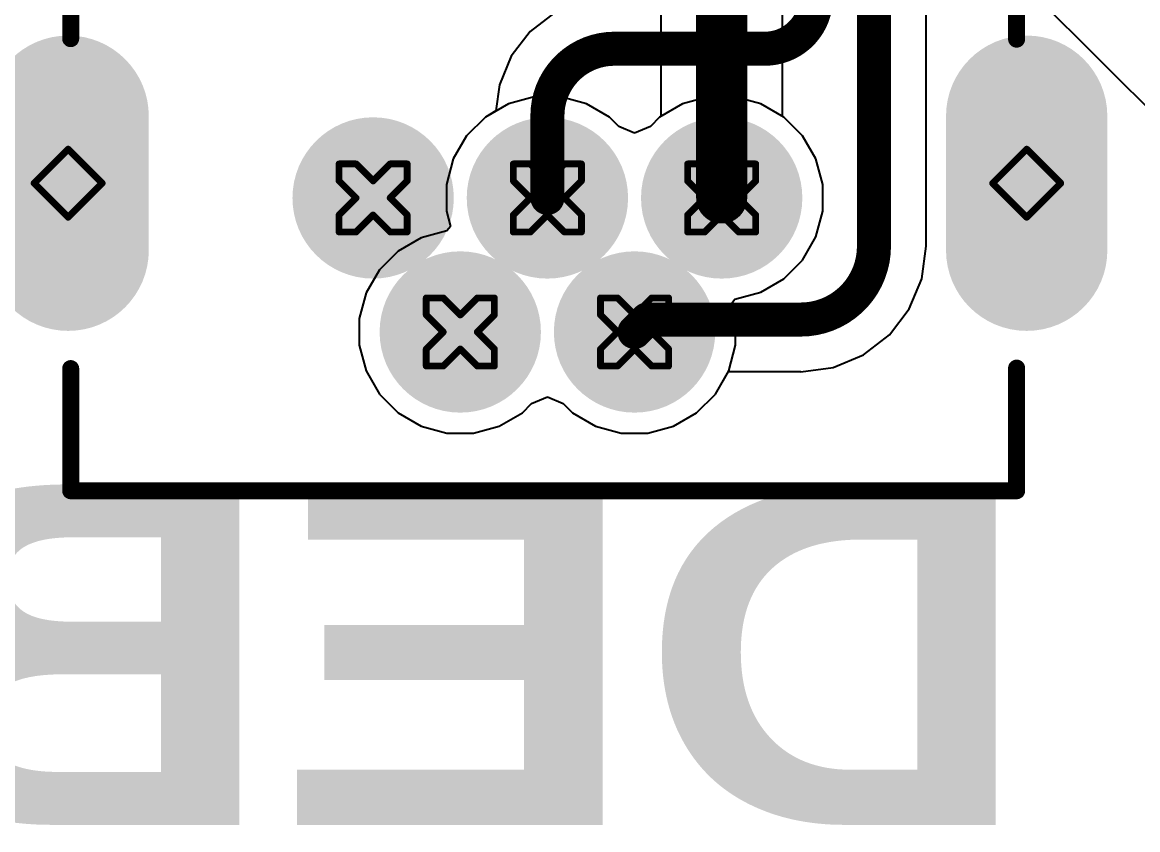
# Model space of a CAD drawing. Header units: inches. Extents: x 0 to 12.2, y 0 to 7.
# Drawn here: x 0.9973 to 1.3249, y 1.6313 to 1.8685 of the extents above; entities that cross this region are included whole.
import ezdxf

# ---------------------------------------------------------------- set-up
doc = ezdxf.new("R2010")
doc.units = ezdxf.units.IN
doc.header["$MEASUREMENT"] = 0
for name, color, linetype in [('Bottom Layer', 5, 'Continuous'), ('Bottom Overlay', 54, 'Continuous'), ('Bottom Solder', 6, 'Continuous'), ('Drill Drawing', 1, 'Continuous'), ('Layer 1', 16, 'Continuous'), ('Layer 2', 76, 'Continuous'), ('Multi-Layer', 9, 'Continuous'), ('Pad Holes', 156, 'Continuous'), ('Top Layer', 1, 'Continuous'), ('Top Solder', 216, 'Continuous')]:
    doc.layers.add(name, color=color, linetype=linetype)
doc.styles.add('Arial Black_Bold', font='', dxfattribs={"height": 0.2})
doc.styles.get('Arial Black_Bold').set_extended_font_data('Arial Black', bold=True)

# ---------------------------------------------------------------- blocks, each defined once
blk = doc.blocks.new('U_D_M5DD_Y_3_B_194')
at = {"layer": 'Bottom Layer'}
h = blk.add_hatch(color=5, dxfattribs=at)
edge = h.paths.add_edge_path()
edge.add_arc((-0.02559, 0.02185), 0.01969, 0, 360)
h = blk.add_hatch(color=5, dxfattribs=at)
edge = h.paths.add_edge_path()
edge.add_arc((0.02559, 0.02185), 0.01969, 0, 360)
h = blk.add_hatch(color=5, dxfattribs=at)
edge = h.paths.add_edge_path()
edge.add_arc((-0.14075, -0.04153), 0.01969, 180, 360)
edge.add_line((-0.12107, -0.04153), (-0.12107, -0.00216))
edge.add_arc((-0.14075, -0.00216), 0.01969, 0, 180)
edge.add_line((-0.16044, -0.00216), (-0.16044, -0.04153))
h = blk.add_hatch(color=5, dxfattribs=at)
edge = h.paths.add_edge_path()
edge.add_arc((0.14075, -0.04153), 0.01969, 180, 360)
edge.add_line((0.16043, -0.04153), (0.16043, -0.00216))
edge.add_arc((0.14075, -0.00216), 0.01969, 0, 180)
edge.add_line((0.12106, -0.00216), (0.12106, -0.04153))
h = blk.add_hatch(color=5, dxfattribs=at)
edge = h.paths.add_edge_path()
edge.add_arc((-0.05118, -0.01752), 0.01969, 0, 360)
h = blk.add_hatch(color=5, dxfattribs=at)
edge = h.paths.add_edge_path()
edge.add_arc((0, -0.01752), 0.01969, 0, 360)
h = blk.add_hatch(color=5, dxfattribs=at)
edge = h.paths.add_edge_path()
edge.add_arc((0.05118, -0.01752), 0.01969, 0, 360)
at = {"layer": 'Bottom Solder'}
h = blk.add_hatch(color=6, dxfattribs=at)
edge = h.paths.add_edge_path()
edge.add_arc((-0.02559, 0.02185), 0.02369, 0, 360)
h = blk.add_hatch(color=6, dxfattribs=at)
edge = h.paths.add_edge_path()
edge.add_arc((0.02559, 0.02185), 0.02369, 0, 360)
h = blk.add_hatch(color=6, dxfattribs=at)
edge = h.paths.add_edge_path()
edge.add_arc((-0.14075, -0.04153), 0.02369, 180, 360)
edge.add_line((-0.11707, -0.04153), (-0.11707, -0.00216))
edge.add_arc((-0.14075, -0.00216), 0.02369, 0, 180)
edge.add_line((-0.16444, -0.00216), (-0.16444, -0.04153))
h = blk.add_hatch(color=6, dxfattribs=at)
edge = h.paths.add_edge_path()
edge.add_arc((0.14075, -0.04153), 0.02369, 180, 360)
edge.add_line((0.16443, -0.04153), (0.16443, -0.00216))
edge.add_arc((0.14075, -0.00216), 0.02369, 0, 180)
edge.add_line((0.11706, -0.00216), (0.11706, -0.04153))
h = blk.add_hatch(color=6, dxfattribs=at)
edge = h.paths.add_edge_path()
edge.add_arc((-0.05118, -0.01752), 0.02369, 0, 360)
h = blk.add_hatch(color=6, dxfattribs=at)
edge = h.paths.add_edge_path()
edge.add_arc((0, -0.01752), 0.02369, 0, 360)
h = blk.add_hatch(color=6, dxfattribs=at)
edge = h.paths.add_edge_path()
edge.add_arc((0.05118, -0.01752), 0.02369, 0, 360)
at = {"layer": 'Layer 1'}
h = blk.add_hatch(color=16, dxfattribs=at)
edge = h.paths.add_edge_path()
edge.add_arc((-0.02559, 0.02185), 0.01969, 0, 360)
h = blk.add_hatch(color=16, dxfattribs=at)
edge = h.paths.add_edge_path()
edge.add_arc((0.02559, 0.02185), 0.01969, 0, 360)
h = blk.add_hatch(color=16, dxfattribs=at)
edge = h.paths.add_edge_path()
edge.add_arc((-0.14075, -0.04153), 0.01969, 180, 360)
edge.add_line((-0.12107, -0.04153), (-0.12107, -0.00216))
edge.add_arc((-0.14075, -0.00216), 0.01969, 0, 180)
edge.add_line((-0.16044, -0.00216), (-0.16044, -0.04153))
h = blk.add_hatch(color=16, dxfattribs=at)
edge = h.paths.add_edge_path()
edge.add_arc((0.14075, -0.04153), 0.01969, 180, 360)
edge.add_line((0.16043, -0.04153), (0.16043, -0.00216))
edge.add_arc((0.14075, -0.00216), 0.01969, 0, 180)
edge.add_line((0.12106, -0.00216), (0.12106, -0.04153))
h = blk.add_hatch(color=16, dxfattribs=at)
edge = h.paths.add_edge_path()
edge.add_arc((-0.05118, -0.01752), 0.01969, 0, 360)
h = blk.add_hatch(color=16, dxfattribs=at)
edge = h.paths.add_edge_path()
edge.add_arc((0, -0.01752), 0.01969, 0, 360)
h = blk.add_hatch(color=16, dxfattribs=at)
edge = h.paths.add_edge_path()
edge.add_arc((0.05118, -0.01752), 0.01969, 0, 360)
at = {"layer": 'Layer 2'}
h = blk.add_hatch(color=76, dxfattribs=at)
edge = h.paths.add_edge_path()
edge.add_arc((-0.02559, 0.02185), 0.01969, 0, 360)
h = blk.add_hatch(color=76, dxfattribs=at)
edge = h.paths.add_edge_path()
edge.add_arc((0.02559, 0.02185), 0.01969, 0, 360)
h = blk.add_hatch(color=76, dxfattribs=at)
edge = h.paths.add_edge_path()
edge.add_arc((-0.14075, -0.04153), 0.01969, 180, 360)
edge.add_line((-0.12107, -0.04153), (-0.12107, -0.00216))
edge.add_arc((-0.14075, -0.00216), 0.01969, 0, 180)
edge.add_line((-0.16044, -0.00216), (-0.16044, -0.04153))
h = blk.add_hatch(color=76, dxfattribs=at)
edge = h.paths.add_edge_path()
edge.add_arc((0.14075, -0.04153), 0.01969, 180, 360)
edge.add_line((0.16043, -0.04153), (0.16043, -0.00216))
edge.add_arc((0.14075, -0.00216), 0.01969, 0, 180)
edge.add_line((0.12106, -0.00216), (0.12106, -0.04153))
h = blk.add_hatch(color=76, dxfattribs=at)
edge = h.paths.add_edge_path()
edge.add_arc((-0.05118, -0.01752), 0.01969, 0, 360)
h = blk.add_hatch(color=76, dxfattribs=at)
edge = h.paths.add_edge_path()
edge.add_arc((0, -0.01752), 0.01969, 0, 360)
h = blk.add_hatch(color=76, dxfattribs=at)
edge = h.paths.add_edge_path()
edge.add_arc((0.05118, -0.01752), 0.01969, 0, 360)
at = {"layer": 'Multi-Layer'}
h = blk.add_hatch(color=9, dxfattribs=at)
edge = h.paths.add_edge_path()
edge.add_arc((-0.02559, 0.02185), 0.01969, 0, 360)
h = blk.add_hatch(color=9, dxfattribs=at)
edge = h.paths.add_edge_path()
edge.add_arc((0.02559, 0.02185), 0.01969, 0, 360)
h = blk.add_hatch(color=9, dxfattribs=at)
edge = h.paths.add_edge_path()
edge.add_arc((-0.14075, -0.04153), 0.01969, 180, 360)
edge.add_line((-0.12107, -0.04153), (-0.12107, -0.00216))
edge.add_arc((-0.14075, -0.00216), 0.01969, 0, 180)
edge.add_line((-0.16044, -0.00216), (-0.16044, -0.04153))
h = blk.add_hatch(color=9, dxfattribs=at)
edge = h.paths.add_edge_path()
edge.add_arc((0.14075, -0.04153), 0.01969, 180, 360)
edge.add_line((0.16043, -0.04153), (0.16043, -0.00216))
edge.add_arc((0.14075, -0.00216), 0.01969, 0, 180)
edge.add_line((0.12106, -0.00216), (0.12106, -0.04153))
h = blk.add_hatch(color=9, dxfattribs=at)
edge = h.paths.add_edge_path()
edge.add_arc((-0.05118, -0.01752), 0.01969, 0, 360)
h = blk.add_hatch(color=9, dxfattribs=at)
edge = h.paths.add_edge_path()
edge.add_arc((0, -0.01752), 0.01969, 0, 360)
h = blk.add_hatch(color=9, dxfattribs=at)
edge = h.paths.add_edge_path()
edge.add_arc((0.05118, -0.01752), 0.01969, 0, 360)
at = {"layer": 'Pad Holes'}
h = blk.add_hatch(color=7, dxfattribs=at)
edge = h.paths.add_edge_path()
edge.add_arc((-0.02559, 0.02185), 0.00984, 0, 360)
h = blk.add_hatch(color=7, dxfattribs=at)
edge = h.paths.add_edge_path()
edge.add_arc((0.02559, 0.02185), 0.00984, 0, 360)
h = blk.add_hatch(color=7, dxfattribs=at)
edge = h.paths.add_edge_path()
edge.add_arc((-0.14075, 0.00374), 0.00984, 0, 180)
edge.add_line((-0.15059, 0.00374), (-0.15059, -0.04744))
edge.add_arc((-0.14075, -0.04744), 0.00984, 180, 360)
edge.add_line((-0.1309, -0.04744), (-0.1309, 0.00374))
h = blk.add_hatch(color=7, dxfattribs=at)
edge = h.paths.add_edge_path()
edge.add_arc((0.14075, 0.00374), 0.00984, 0, 180)
edge.add_line((0.1309, 0.00374), (0.1309, -0.04744))
edge.add_arc((0.14075, -0.04744), 0.00984, 180, 360)
edge.add_line((0.15059, -0.04744), (0.15059, 0.00374))
h = blk.add_hatch(color=7, dxfattribs=at)
edge = h.paths.add_edge_path()
edge.add_arc((-0.05118, -0.01752), 0.00984, 0, 360)
h = blk.add_hatch(color=7, dxfattribs=at)
edge = h.paths.add_edge_path()
edge.add_arc((0, -0.01752), 0.00984, 0, 360)
h = blk.add_hatch(color=7, dxfattribs=at)
edge = h.paths.add_edge_path()
edge.add_arc((0.05118, -0.01752), 0.00984, 0, 360)
at = {"layer": 'Top Layer'}
h = blk.add_hatch(color=1, dxfattribs=at)
edge = h.paths.add_edge_path()
edge.add_arc((-0.02559, 0.02185), 0.01969, 0, 360)
h = blk.add_hatch(color=1, dxfattribs=at)
edge = h.paths.add_edge_path()
edge.add_arc((0.02559, 0.02185), 0.01969, 0, 360)
h = blk.add_hatch(color=1, dxfattribs=at)
edge = h.paths.add_edge_path()
edge.add_arc((-0.14075, -0.04153), 0.01969, 180, 360)
edge.add_line((-0.12107, -0.04153), (-0.12107, -0.00216))
edge.add_arc((-0.14075, -0.00216), 0.01969, 0, 180)
edge.add_line((-0.16044, -0.00216), (-0.16044, -0.04153))
h = blk.add_hatch(color=1, dxfattribs=at)
edge = h.paths.add_edge_path()
edge.add_arc((0.14075, -0.04153), 0.01969, 180, 360)
edge.add_line((0.16043, -0.04153), (0.16043, -0.00216))
edge.add_arc((0.14075, -0.00216), 0.01969, 0, 180)
edge.add_line((0.12106, -0.00216), (0.12106, -0.04153))
h = blk.add_hatch(color=1, dxfattribs=at)
edge = h.paths.add_edge_path()
edge.add_arc((-0.05118, -0.01752), 0.01969, 0, 360)
h = blk.add_hatch(color=1, dxfattribs=at)
edge = h.paths.add_edge_path()
edge.add_arc((0, -0.01752), 0.01969, 0, 360)
h = blk.add_hatch(color=1, dxfattribs=at)
edge = h.paths.add_edge_path()
edge.add_arc((0.05118, -0.01752), 0.01969, 0, 360)
at = {"layer": 'Top Solder'}
h = blk.add_hatch(color=216, dxfattribs=at)
edge = h.paths.add_edge_path()
edge.add_arc((-0.02559, 0.02185), 0.02369, 0, 360)
h = blk.add_hatch(color=216, dxfattribs=at)
edge = h.paths.add_edge_path()
edge.add_arc((0.02559, 0.02185), 0.02369, 0, 360)
h = blk.add_hatch(color=216, dxfattribs=at)
edge = h.paths.add_edge_path()
edge.add_arc((-0.14075, -0.04153), 0.02369, 180, 360)
edge.add_line((-0.11707, -0.04153), (-0.11707, -0.00216))
edge.add_arc((-0.14075, -0.00216), 0.02369, 0, 180)
edge.add_line((-0.16444, -0.00216), (-0.16444, -0.04153))
h = blk.add_hatch(color=216, dxfattribs=at)
edge = h.paths.add_edge_path()
edge.add_arc((0.14075, -0.04153), 0.02369, 180, 360)
edge.add_line((0.16443, -0.04153), (0.16443, -0.00216))
edge.add_arc((0.14075, -0.00216), 0.02369, 0, 180)
edge.add_line((0.11706, -0.00216), (0.11706, -0.04153))
h = blk.add_hatch(color=216, dxfattribs=at)
edge = h.paths.add_edge_path()
edge.add_arc((-0.05118, -0.01752), 0.02369, 0, 360)
h = blk.add_hatch(color=216, dxfattribs=at)
edge = h.paths.add_edge_path()
edge.add_arc((0, -0.01752), 0.02369, 0, 360)
h = blk.add_hatch(color=216, dxfattribs=at)
edge = h.paths.add_edge_path()
edge.add_arc((0.05118, -0.01752), 0.02369, 0, 360)
at = {"layer": 'Bottom Overlay'}
for points in [[(-0.1378, 0.06848, 0.005, 0.005, 0), (-0.1378, 0.03247, 0.005, 0.005, 0)], [(0.14, 0.06848, 0.005, 0.005, 0), (-0.1378, 0.06848, 0.005, 0.005, 0)], [(0.14, 0.06848, 0.005, 0.005, 0), (0.14, 0.03261, 0.005, 0.005, 0)], [(-0.1378, -0.06417, 0.005, 0.005, 0), (-0.1378, -0.09026, 0.005, 0.005, 0)], [(0.14, -0.06431, 0.005, 0.005, 0), (0.14, -0.09026, 0.005, 0.005, 0)]]:
    blk.add_lwpolyline(points, format="xyseb", dxfattribs=at)
for points in [[(-0.13905, 0.06848, 0.0025, 0.0025, 1), (-0.13654, 0.06848, 0.0025, 0.0025, 1)], [(-0.13905, 0.06848, 0.0025, 0.0025, 1), (-0.13654, 0.06848, 0.0025, 0.0025, 1)], [(0.13875, 0.06848, 0.0025, 0.0025, 1), (0.14125, 0.06848, 0.0025, 0.0025, 1)], [(0.13875, 0.06848, 0.0025, 0.0025, 1), (0.14125, 0.06848, 0.0025, 0.0025, 1)], [(-0.13905, 0.03247, 0.0025, 0.0025, 1), (-0.13654, 0.03247, 0.0025, 0.0025, 1)], [(0.13875, 0.03261, 0.0025, 0.0025, 1), (0.14125, 0.03261, 0.0025, 0.0025, 1)], [(-0.13905, -0.06417, 0.0025, 0.0025, 1), (-0.13654, -0.06417, 0.0025, 0.0025, 1)], [(0.13875, -0.06431, 0.0025, 0.0025, 1), (0.14125, -0.06431, 0.0025, 0.0025, 1)]]:
    blk.add_lwpolyline(points, format="xyseb", close=True, dxfattribs=at)

msp = doc.modelspace()

# ---------------------------------------------------------------- linework, layer by layer
at = {"layer": 'Bottom Layer'}
for p, q in [((1.2627, 1.8027), (1.2627, 2.13905)), ((1.1537, 1.87135), (1.14646, 1.8658)), ((1.14646, 1.8658), (1.1409, 1.85855)), ((1.1409, 1.85855), (1.1374, 1.85012)), ((1.1374, 1.85012), (1.1364, 1.84246)), ((1.1364, 1.84246), (1.13329, 1.84066)), ((1.13329, 1.84066), (1.12776, 1.83513)), ((1.12776, 1.83513), (1.12385, 1.82837)), ((1.12385, 1.82837), (1.12183, 1.82082)), ((1.12183, 1.82082), (1.12183, 1.813)), ((1.12183, 1.813), (1.12302, 1.80854)), ((1.12302, 1.80854), (1.12201, 1.80722)), ((1.11446, 1.8052), (1.1077, 1.80129)), ((1.12201, 1.80722), (1.11446, 1.8052)), ((1.26147, 1.79317), (1.26273, 1.8027)), ((1.26273, 1.8027), (1.2627, 1.8027)), ((1.1077, 1.80129), (1.10217, 1.79576)), ((1.10217, 1.79576), (1.09826, 1.78899)), ((1.25779, 1.78429), (1.26147, 1.79317)), ((1.09826, 1.78899), (1.09624, 1.78145)), ((1.25194, 1.77666), (1.25779, 1.78429)), ((1.09624, 1.78145), (1.09624, 1.77363)), ((1.24432, 1.77081), (1.25194, 1.77666)), ((1.09624, 1.77363), (1.09826, 1.76608)), ((1.23544, 1.76713), (1.24432, 1.77081)), ((1.09826, 1.76608), (1.10217, 1.75931)), ((1.20086, 1.75931), (1.20466, 1.7659)), ((1.20466, 1.7659), (1.22591, 1.7659)), ((1.22591, 1.76588), (1.23544, 1.76713)), ((1.22591, 1.7659), (1.22591, 1.76588)), ((1.10217, 1.75931), (1.1077, 1.75378)), ((1.19533, 1.75378), (1.20086, 1.75931)), ((1.14415, 1.75378), (1.14688, 1.75651)), ((1.14688, 1.75651), (1.15151, 1.75852)), ((1.15151, 1.75852), (1.15615, 1.75651)), ((1.15615, 1.75651), (1.15888, 1.75378)), ((1.1077, 1.75378), (1.11446, 1.74987)), ((1.13738, 1.74987), (1.14415, 1.75378)), ((1.15888, 1.75378), (1.16564, 1.74987)), ((1.18856, 1.74987), (1.19533, 1.75378)), ((1.11446, 1.74987), (1.12201, 1.74785)), ((1.12983, 1.74785), (1.13738, 1.74987)), ((1.16564, 1.74987), (1.17319, 1.74785)), ((1.18101, 1.74785), (1.18856, 1.74987)), ((1.12201, 1.74785), (1.12983, 1.74785)), ((1.17319, 1.74785), (1.18101, 1.74785))]:
    msp.add_line(p, q, dxfattribs=at)
for points in [[(1.24741, 1.8027, 0.01, 0.01, 0), (1.24741, 2.13905, 0.01, 0.01, 0)], [(1.23041, 1.87581, 0.01, 0.01, -0.414214), (1.21534, 1.86074, 0.01, 0.01, 0)], [(1.15151, 1.84106, 0.01, 0.01, -0.414214), (1.17119, 1.86074, 0.01, 0.01, 0)], [(1.17119, 1.86074, 0.01, 0.01, 0), (1.21534, 1.86074, 0.01, 0.01, 0)], [(1.15151, 1.81691, 0.01, 0.01, 0), (1.15151, 1.84106, 0.01, 0.01, 0)], [(1.24741, 1.8027, 0.01, 0.01, -0.414214), (1.22591, 1.78119, 0.01, 0.01, 0)], [(1.1771, 1.77754, 0.01, 0.01, 0), (1.18076, 1.78119, 0.01, 0.01, 0)], [(1.18076, 1.78119, 0.01, 0.01, 0), (1.22591, 1.78119, 0.01, 0.01, 0)], [(1.22591, 1.78119, 0.01, 0.01, 0), (1.22591, 1.78119, 0.01, 0.01, 0)]]:
    msp.add_lwpolyline(points, format="xyseb", dxfattribs=at)
for points in [[(1.16869, 1.86074, 0.005, 0.005, 1), (1.17369, 1.86074, 0.005, 0.005, 1)], [(1.16869, 1.86074, 0.005, 0.005, 1), (1.17369, 1.86074, 0.005, 0.005, 1)], [(1.21284, 1.86074, 0.005, 0.005, 1), (1.21784, 1.86074, 0.005, 0.005, 1)], [(1.21284, 1.86074, 0.005, 0.005, 1), (1.21784, 1.86074, 0.005, 0.005, 1)], [(1.14901, 1.84106, 0.005, 0.005, 1), (1.15401, 1.84106, 0.005, 0.005, 1)], [(1.14901, 1.84106, 0.005, 0.005, 1), (1.15401, 1.84106, 0.005, 0.005, 1)], [(1.14901, 1.81691, 0.005, 0.005, 1), (1.15401, 1.81691, 0.005, 0.005, 1)], [(1.24491, 1.8027, 0.005, 0.005, 1), (1.24991, 1.8027, 0.005, 0.005, 1)], [(1.24491, 1.8027, 0.005, 0.005, 1), (1.24991, 1.8027, 0.005, 0.005, 1)], [(1.17826, 1.78119, 0.005, 0.005, 1), (1.18326, 1.78119, 0.005, 0.005, 1)], [(1.17826, 1.78119, 0.005, 0.005, 1), (1.18326, 1.78119, 0.005, 0.005, 1)], [(1.22341, 1.78119, 0.005, 0.005, 1), (1.22841, 1.78119, 0.005, 0.005, 1)], [(1.22341, 1.78119, 0.005, 0.005, 1), (1.22841, 1.78119, 0.005, 0.005, 1)], [(1.22341, 1.78119, 0.005, 0.005, 1), (1.22841, 1.78119, 0.005, 0.005, 1)], [(1.22341, 1.78119, 0.005, 0.005, 1), (1.22841, 1.78119, 0.005, 0.005, 1)], [(1.1746, 1.77754, 0.005, 0.005, 1), (1.1796, 1.77754, 0.005, 0.005, 1)]]:
    msp.add_lwpolyline(points, format="xyseb", close=True, dxfattribs=at)
at = {"layer": 'Drill Drawing'}
for points in [[(1.00076, 1.82124, 0.002, 0.002, 0), (1.01076, 1.83124, 0.002, 0.002, 0)], [(1.01076, 1.83124, 0.002, 0.002, 0), (1.02076, 1.82124, 0.002, 0.002, 0)], [(1.28226, 1.82124, 0.002, 0.002, 0), (1.29226, 1.83124, 0.002, 0.002, 0)], [(1.29226, 1.83124, 0.002, 0.002, 0), (1.30226, 1.82124, 0.002, 0.002, 0)], [(1.09033, 1.82191, 0.002, 0.002, 0), (1.09033, 1.82691, 0.002, 0.002, 0)], [(1.09033, 1.82691, 0.002, 0.002, 0), (1.09533, 1.82691, 0.002, 0.002, 0)], [(1.09533, 1.82691, 0.002, 0.002, 0), (1.10033, 1.82191, 0.002, 0.002, 0)], [(1.10033, 1.82191, 0.002, 0.002, 0), (1.10533, 1.82691, 0.002, 0.002, 0)], [(1.10533, 1.82691, 0.002, 0.002, 0), (1.11033, 1.82691, 0.002, 0.002, 0)], [(1.11033, 1.82191, 0.002, 0.002, 0), (1.11033, 1.82691, 0.002, 0.002, 0)], [(1.14151, 1.82191, 0.002, 0.002, 0), (1.14151, 1.82691, 0.002, 0.002, 0)], [(1.14151, 1.82691, 0.002, 0.002, 0), (1.14651, 1.82691, 0.002, 0.002, 0)], [(1.14651, 1.82691, 0.002, 0.002, 0), (1.15151, 1.82191, 0.002, 0.002, 0)], [(1.15151, 1.82191, 0.002, 0.002, 0), (1.15651, 1.82691, 0.002, 0.002, 0)], [(1.15651, 1.82691, 0.002, 0.002, 0), (1.16151, 1.82691, 0.002, 0.002, 0)], [(1.16151, 1.82191, 0.002, 0.002, 0), (1.16151, 1.82691, 0.002, 0.002, 0)], [(1.19269, 1.82191, 0.002, 0.002, 0), (1.19269, 1.82691, 0.002, 0.002, 0)], [(1.19269, 1.82691, 0.002, 0.002, 0), (1.19769, 1.82691, 0.002, 0.002, 0)], [(1.19769, 1.82691, 0.002, 0.002, 0), (1.20269, 1.82191, 0.002, 0.002, 0)], [(1.20269, 1.82191, 0.002, 0.002, 0), (1.20769, 1.82691, 0.002, 0.002, 0)], [(1.20769, 1.82691, 0.002, 0.002, 0), (1.21269, 1.82691, 0.002, 0.002, 0)], [(1.21269, 1.82191, 0.002, 0.002, 0), (1.21269, 1.82691, 0.002, 0.002, 0)], [(1.00076, 1.82124, 0.002, 0.002, 0), (1.01076, 1.81124, 0.002, 0.002, 0)], [(1.01076, 1.81124, 0.002, 0.002, 0), (1.02076, 1.82124, 0.002, 0.002, 0)], [(1.09033, 1.82191, 0.002, 0.002, 0), (1.09533, 1.81691, 0.002, 0.002, 0)], [(1.10533, 1.81691, 0.002, 0.002, 0), (1.11033, 1.82191, 0.002, 0.002, 0)], [(1.14151, 1.82191, 0.002, 0.002, 0), (1.14651, 1.81691, 0.002, 0.002, 0)], [(1.15651, 1.81691, 0.002, 0.002, 0), (1.16151, 1.82191, 0.002, 0.002, 0)], [(1.19269, 1.82191, 0.002, 0.002, 0), (1.19769, 1.81691, 0.002, 0.002, 0)], [(1.20769, 1.81691, 0.002, 0.002, 0), (1.21269, 1.82191, 0.002, 0.002, 0)], [(1.28226, 1.82124, 0.002, 0.002, 0), (1.29226, 1.81124, 0.002, 0.002, 0)], [(1.29226, 1.81124, 0.002, 0.002, 0), (1.30226, 1.82124, 0.002, 0.002, 0)], [(1.09033, 1.81191, 0.002, 0.002, 0), (1.09533, 1.81691, 0.002, 0.002, 0)], [(1.10533, 1.81691, 0.002, 0.002, 0), (1.11033, 1.81191, 0.002, 0.002, 0)], [(1.14151, 1.81191, 0.002, 0.002, 0), (1.14651, 1.81691, 0.002, 0.002, 0)], [(1.15651, 1.81691, 0.002, 0.002, 0), (1.16151, 1.81191, 0.002, 0.002, 0)], [(1.19269, 1.81191, 0.002, 0.002, 0), (1.19769, 1.81691, 0.002, 0.002, 0)], [(1.20769, 1.81691, 0.002, 0.002, 0), (1.21269, 1.81191, 0.002, 0.002, 0)], [(1.09033, 1.80691, 0.002, 0.002, 0), (1.09033, 1.81191, 0.002, 0.002, 0)], [(1.09533, 1.80691, 0.002, 0.002, 0), (1.10033, 1.81191, 0.002, 0.002, 0)], [(1.10033, 1.81191, 0.002, 0.002, 0), (1.10533, 1.80691, 0.002, 0.002, 0)], [(1.11033, 1.80691, 0.002, 0.002, 0), (1.11033, 1.81191, 0.002, 0.002, 0)], [(1.14151, 1.80691, 0.002, 0.002, 0), (1.14151, 1.81191, 0.002, 0.002, 0)], [(1.14651, 1.80691, 0.002, 0.002, 0), (1.15151, 1.81191, 0.002, 0.002, 0)], [(1.15151, 1.81191, 0.002, 0.002, 0), (1.15651, 1.80691, 0.002, 0.002, 0)], [(1.16151, 1.80691, 0.002, 0.002, 0), (1.16151, 1.81191, 0.002, 0.002, 0)], [(1.19269, 1.80691, 0.002, 0.002, 0), (1.19269, 1.81191, 0.002, 0.002, 0)], [(1.19769, 1.80691, 0.002, 0.002, 0), (1.20269, 1.81191, 0.002, 0.002, 0)], [(1.20269, 1.81191, 0.002, 0.002, 0), (1.20769, 1.80691, 0.002, 0.002, 0)], [(1.21269, 1.80691, 0.002, 0.002, 0), (1.21269, 1.81191, 0.002, 0.002, 0)], [(1.09033, 1.80691, 0.002, 0.002, 0), (1.09533, 1.80691, 0.002, 0.002, 0)], [(1.10533, 1.80691, 0.002, 0.002, 0), (1.11033, 1.80691, 0.002, 0.002, 0)], [(1.14151, 1.80691, 0.002, 0.002, 0), (1.14651, 1.80691, 0.002, 0.002, 0)], [(1.15651, 1.80691, 0.002, 0.002, 0), (1.16151, 1.80691, 0.002, 0.002, 0)], [(1.19269, 1.80691, 0.002, 0.002, 0), (1.19769, 1.80691, 0.002, 0.002, 0)], [(1.20769, 1.80691, 0.002, 0.002, 0), (1.21269, 1.80691, 0.002, 0.002, 0)], [(1.11592, 1.78254, 0.002, 0.002, 0), (1.11592, 1.78754, 0.002, 0.002, 0)], [(1.11592, 1.78754, 0.002, 0.002, 0), (1.12092, 1.78754, 0.002, 0.002, 0)], [(1.12092, 1.78754, 0.002, 0.002, 0), (1.12592, 1.78254, 0.002, 0.002, 0)], [(1.12592, 1.78254, 0.002, 0.002, 0), (1.13092, 1.78754, 0.002, 0.002, 0)], [(1.13092, 1.78754, 0.002, 0.002, 0), (1.13592, 1.78754, 0.002, 0.002, 0)], [(1.13592, 1.78254, 0.002, 0.002, 0), (1.13592, 1.78754, 0.002, 0.002, 0)], [(1.1671, 1.78254, 0.002, 0.002, 0), (1.1671, 1.78754, 0.002, 0.002, 0)], [(1.1671, 1.78754, 0.002, 0.002, 0), (1.1721, 1.78754, 0.002, 0.002, 0)], [(1.1721, 1.78754, 0.002, 0.002, 0), (1.1771, 1.78254, 0.002, 0.002, 0)], [(1.1771, 1.78254, 0.002, 0.002, 0), (1.1821, 1.78754, 0.002, 0.002, 0)], [(1.1821, 1.78754, 0.002, 0.002, 0), (1.1871, 1.78754, 0.002, 0.002, 0)], [(1.1871, 1.78254, 0.002, 0.002, 0), (1.1871, 1.78754, 0.002, 0.002, 0)], [(1.11592, 1.78254, 0.002, 0.002, 0), (1.12092, 1.77754, 0.002, 0.002, 0)], [(1.13092, 1.77754, 0.002, 0.002, 0), (1.13592, 1.78254, 0.002, 0.002, 0)], [(1.1671, 1.78254, 0.002, 0.002, 0), (1.1721, 1.77754, 0.002, 0.002, 0)], [(1.1821, 1.77754, 0.002, 0.002, 0), (1.1871, 1.78254, 0.002, 0.002, 0)], [(1.11592, 1.77254, 0.002, 0.002, 0), (1.12092, 1.77754, 0.002, 0.002, 0)], [(1.13092, 1.77754, 0.002, 0.002, 0), (1.13592, 1.77254, 0.002, 0.002, 0)], [(1.1671, 1.77254, 0.002, 0.002, 0), (1.1721, 1.77754, 0.002, 0.002, 0)], [(1.1821, 1.77754, 0.002, 0.002, 0), (1.1871, 1.77254, 0.002, 0.002, 0)], [(1.11592, 1.76754, 0.002, 0.002, 0), (1.11592, 1.77254, 0.002, 0.002, 0)], [(1.12092, 1.76754, 0.002, 0.002, 0), (1.12592, 1.77254, 0.002, 0.002, 0)], [(1.12592, 1.77254, 0.002, 0.002, 0), (1.13092, 1.76754, 0.002, 0.002, 0)], [(1.13592, 1.76754, 0.002, 0.002, 0), (1.13592, 1.77254, 0.002, 0.002, 0)], [(1.1671, 1.76754, 0.002, 0.002, 0), (1.1671, 1.77254, 0.002, 0.002, 0)], [(1.1721, 1.76754, 0.002, 0.002, 0), (1.1771, 1.77254, 0.002, 0.002, 0)], [(1.1771, 1.77254, 0.002, 0.002, 0), (1.1821, 1.76754, 0.002, 0.002, 0)], [(1.1871, 1.76754, 0.002, 0.002, 0), (1.1871, 1.77254, 0.002, 0.002, 0)], [(1.11592, 1.76754, 0.002, 0.002, 0), (1.12092, 1.76754, 0.002, 0.002, 0)], [(1.13092, 1.76754, 0.002, 0.002, 0), (1.13592, 1.76754, 0.002, 0.002, 0)], [(1.1671, 1.76754, 0.002, 0.002, 0), (1.1721, 1.76754, 0.002, 0.002, 0)], [(1.1821, 1.76754, 0.002, 0.002, 0), (1.1871, 1.76754, 0.002, 0.002, 0)]]:
    msp.add_lwpolyline(points, format="xyseb", dxfattribs=at)
for points in [[(1.01026, 1.83124, 0.001, 0.001, 1), (1.01126, 1.83124, 0.001, 0.001, 1)], [(1.01026, 1.83124, 0.001, 0.001, 1), (1.01126, 1.83124, 0.001, 0.001, 1)], [(1.29176, 1.83124, 0.001, 0.001, 1), (1.29276, 1.83124, 0.001, 0.001, 1)], [(1.29176, 1.83124, 0.001, 0.001, 1), (1.29276, 1.83124, 0.001, 0.001, 1)], [(1.08983, 1.82691, 0.001, 0.001, 1), (1.09083, 1.82691, 0.001, 0.001, 1)], [(1.08983, 1.82691, 0.001, 0.001, 1), (1.09083, 1.82691, 0.001, 0.001, 1)], [(1.09483, 1.82691, 0.001, 0.001, 1), (1.09583, 1.82691, 0.001, 0.001, 1)], [(1.09483, 1.82691, 0.001, 0.001, 1), (1.09583, 1.82691, 0.001, 0.001, 1)], [(1.10483, 1.82691, 0.001, 0.001, 1), (1.10583, 1.82691, 0.001, 0.001, 1)], [(1.10483, 1.82691, 0.001, 0.001, 1), (1.10583, 1.82691, 0.001, 0.001, 1)], [(1.10983, 1.82691, 0.001, 0.001, 1), (1.11083, 1.82691, 0.001, 0.001, 1)], [(1.10983, 1.82691, 0.001, 0.001, 1), (1.11083, 1.82691, 0.001, 0.001, 1)], [(1.14101, 1.82691, 0.001, 0.001, 1), (1.14201, 1.82691, 0.001, 0.001, 1)], [(1.14101, 1.82691, 0.001, 0.001, 1), (1.14201, 1.82691, 0.001, 0.001, 1)], [(1.14601, 1.82691, 0.001, 0.001, 1), (1.14701, 1.82691, 0.001, 0.001, 1)], [(1.14601, 1.82691, 0.001, 0.001, 1), (1.14701, 1.82691, 0.001, 0.001, 1)], [(1.15601, 1.82691, 0.001, 0.001, 1), (1.15701, 1.82691, 0.001, 0.001, 1)], [(1.15601, 1.82691, 0.001, 0.001, 1), (1.15701, 1.82691, 0.001, 0.001, 1)], [(1.16101, 1.82691, 0.001, 0.001, 1), (1.16201, 1.82691, 0.001, 0.001, 1)], [(1.16101, 1.82691, 0.001, 0.001, 1), (1.16201, 1.82691, 0.001, 0.001, 1)], [(1.19219, 1.82691, 0.001, 0.001, 1), (1.19319, 1.82691, 0.001, 0.001, 1)], [(1.19219, 1.82691, 0.001, 0.001, 1), (1.19319, 1.82691, 0.001, 0.001, 1)], [(1.19719, 1.82691, 0.001, 0.001, 1), (1.19819, 1.82691, 0.001, 0.001, 1)], [(1.19719, 1.82691, 0.001, 0.001, 1), (1.19819, 1.82691, 0.001, 0.001, 1)], [(1.20719, 1.82691, 0.001, 0.001, 1), (1.20819, 1.82691, 0.001, 0.001, 1)], [(1.20719, 1.82691, 0.001, 0.001, 1), (1.20819, 1.82691, 0.001, 0.001, 1)], [(1.21219, 1.82691, 0.001, 0.001, 1), (1.21319, 1.82691, 0.001, 0.001, 1)], [(1.21219, 1.82691, 0.001, 0.001, 1), (1.21319, 1.82691, 0.001, 0.001, 1)], [(1.00026, 1.82124, 0.001, 0.001, 1), (1.00126, 1.82124, 0.001, 0.001, 1)], [(1.00026, 1.82124, 0.001, 0.001, 1), (1.00126, 1.82124, 0.001, 0.001, 1)], [(1.02026, 1.82124, 0.001, 0.001, 1), (1.02126, 1.82124, 0.001, 0.001, 1)], [(1.02026, 1.82124, 0.001, 0.001, 1), (1.02126, 1.82124, 0.001, 0.001, 1)], [(1.08983, 1.82191, 0.001, 0.001, 1), (1.09083, 1.82191, 0.001, 0.001, 1)], [(1.08983, 1.82191, 0.001, 0.001, 1), (1.09083, 1.82191, 0.001, 0.001, 1)], [(1.09983, 1.82191, 0.001, 0.001, 1), (1.10083, 1.82191, 0.001, 0.001, 1)], [(1.09983, 1.82191, 0.001, 0.001, 1), (1.10083, 1.82191, 0.001, 0.001, 1)], [(1.10983, 1.82191, 0.001, 0.001, 1), (1.11083, 1.82191, 0.001, 0.001, 1)], [(1.10983, 1.82191, 0.001, 0.001, 1), (1.11083, 1.82191, 0.001, 0.001, 1)], [(1.14101, 1.82191, 0.001, 0.001, 1), (1.14201, 1.82191, 0.001, 0.001, 1)], [(1.14101, 1.82191, 0.001, 0.001, 1), (1.14201, 1.82191, 0.001, 0.001, 1)], [(1.15101, 1.82191, 0.001, 0.001, 1), (1.15201, 1.82191, 0.001, 0.001, 1)], [(1.15101, 1.82191, 0.001, 0.001, 1), (1.15201, 1.82191, 0.001, 0.001, 1)], [(1.16101, 1.82191, 0.001, 0.001, 1), (1.16201, 1.82191, 0.001, 0.001, 1)], [(1.16101, 1.82191, 0.001, 0.001, 1), (1.16201, 1.82191, 0.001, 0.001, 1)], [(1.19219, 1.82191, 0.001, 0.001, 1), (1.19319, 1.82191, 0.001, 0.001, 1)], [(1.19219, 1.82191, 0.001, 0.001, 1), (1.19319, 1.82191, 0.001, 0.001, 1)], [(1.20219, 1.82191, 0.001, 0.001, 1), (1.20319, 1.82191, 0.001, 0.001, 1)], [(1.20219, 1.82191, 0.001, 0.001, 1), (1.20319, 1.82191, 0.001, 0.001, 1)], [(1.21219, 1.82191, 0.001, 0.001, 1), (1.21319, 1.82191, 0.001, 0.001, 1)], [(1.21219, 1.82191, 0.001, 0.001, 1), (1.21319, 1.82191, 0.001, 0.001, 1)], [(1.28176, 1.82124, 0.001, 0.001, 1), (1.28276, 1.82124, 0.001, 0.001, 1)], [(1.28176, 1.82124, 0.001, 0.001, 1), (1.28276, 1.82124, 0.001, 0.001, 1)], [(1.30176, 1.82124, 0.001, 0.001, 1), (1.30276, 1.82124, 0.001, 0.001, 1)], [(1.30176, 1.82124, 0.001, 0.001, 1), (1.30276, 1.82124, 0.001, 0.001, 1)], [(1.09483, 1.81691, 0.001, 0.001, 1), (1.09583, 1.81691, 0.001, 0.001, 1)], [(1.09483, 1.81691, 0.001, 0.001, 1), (1.09583, 1.81691, 0.001, 0.001, 1)], [(1.10483, 1.81691, 0.001, 0.001, 1), (1.10583, 1.81691, 0.001, 0.001, 1)], [(1.10483, 1.81691, 0.001, 0.001, 1), (1.10583, 1.81691, 0.001, 0.001, 1)], [(1.14601, 1.81691, 0.001, 0.001, 1), (1.14701, 1.81691, 0.001, 0.001, 1)], [(1.14601, 1.81691, 0.001, 0.001, 1), (1.14701, 1.81691, 0.001, 0.001, 1)], [(1.15601, 1.81691, 0.001, 0.001, 1), (1.15701, 1.81691, 0.001, 0.001, 1)], [(1.15601, 1.81691, 0.001, 0.001, 1), (1.15701, 1.81691, 0.001, 0.001, 1)], [(1.19719, 1.81691, 0.001, 0.001, 1), (1.19819, 1.81691, 0.001, 0.001, 1)], [(1.19719, 1.81691, 0.001, 0.001, 1), (1.19819, 1.81691, 0.001, 0.001, 1)], [(1.20719, 1.81691, 0.001, 0.001, 1), (1.20819, 1.81691, 0.001, 0.001, 1)], [(1.20719, 1.81691, 0.001, 0.001, 1), (1.20819, 1.81691, 0.001, 0.001, 1)], [(1.01026, 1.81124, 0.001, 0.001, 1), (1.01126, 1.81124, 0.001, 0.001, 1)], [(1.01026, 1.81124, 0.001, 0.001, 1), (1.01126, 1.81124, 0.001, 0.001, 1)], [(1.08983, 1.81191, 0.001, 0.001, 1), (1.09083, 1.81191, 0.001, 0.001, 1)], [(1.08983, 1.81191, 0.001, 0.001, 1), (1.09083, 1.81191, 0.001, 0.001, 1)], [(1.09983, 1.81191, 0.001, 0.001, 1), (1.10083, 1.81191, 0.001, 0.001, 1)], [(1.09983, 1.81191, 0.001, 0.001, 1), (1.10083, 1.81191, 0.001, 0.001, 1)], [(1.10983, 1.81191, 0.001, 0.001, 1), (1.11083, 1.81191, 0.001, 0.001, 1)], [(1.10983, 1.81191, 0.001, 0.001, 1), (1.11083, 1.81191, 0.001, 0.001, 1)], [(1.14101, 1.81191, 0.001, 0.001, 1), (1.14201, 1.81191, 0.001, 0.001, 1)], [(1.14101, 1.81191, 0.001, 0.001, 1), (1.14201, 1.81191, 0.001, 0.001, 1)], [(1.15101, 1.81191, 0.001, 0.001, 1), (1.15201, 1.81191, 0.001, 0.001, 1)], [(1.15101, 1.81191, 0.001, 0.001, 1), (1.15201, 1.81191, 0.001, 0.001, 1)], [(1.16101, 1.81191, 0.001, 0.001, 1), (1.16201, 1.81191, 0.001, 0.001, 1)], [(1.16101, 1.81191, 0.001, 0.001, 1), (1.16201, 1.81191, 0.001, 0.001, 1)], [(1.19219, 1.81191, 0.001, 0.001, 1), (1.19319, 1.81191, 0.001, 0.001, 1)], [(1.19219, 1.81191, 0.001, 0.001, 1), (1.19319, 1.81191, 0.001, 0.001, 1)], [(1.20219, 1.81191, 0.001, 0.001, 1), (1.20319, 1.81191, 0.001, 0.001, 1)], [(1.20219, 1.81191, 0.001, 0.001, 1), (1.20319, 1.81191, 0.001, 0.001, 1)], [(1.21219, 1.81191, 0.001, 0.001, 1), (1.21319, 1.81191, 0.001, 0.001, 1)], [(1.21219, 1.81191, 0.001, 0.001, 1), (1.21319, 1.81191, 0.001, 0.001, 1)], [(1.29176, 1.81124, 0.001, 0.001, 1), (1.29276, 1.81124, 0.001, 0.001, 1)], [(1.29176, 1.81124, 0.001, 0.001, 1), (1.29276, 1.81124, 0.001, 0.001, 1)], [(1.08983, 1.80691, 0.001, 0.001, 1), (1.09083, 1.80691, 0.001, 0.001, 1)], [(1.08983, 1.80691, 0.001, 0.001, 1), (1.09083, 1.80691, 0.001, 0.001, 1)], [(1.09483, 1.80691, 0.001, 0.001, 1), (1.09583, 1.80691, 0.001, 0.001, 1)], [(1.09483, 1.80691, 0.001, 0.001, 1), (1.09583, 1.80691, 0.001, 0.001, 1)], [(1.10483, 1.80691, 0.001, 0.001, 1), (1.10583, 1.80691, 0.001, 0.001, 1)], [(1.10483, 1.80691, 0.001, 0.001, 1), (1.10583, 1.80691, 0.001, 0.001, 1)], [(1.10983, 1.80691, 0.001, 0.001, 1), (1.11083, 1.80691, 0.001, 0.001, 1)], [(1.10983, 1.80691, 0.001, 0.001, 1), (1.11083, 1.80691, 0.001, 0.001, 1)], [(1.14101, 1.80691, 0.001, 0.001, 1), (1.14201, 1.80691, 0.001, 0.001, 1)], [(1.14101, 1.80691, 0.001, 0.001, 1), (1.14201, 1.80691, 0.001, 0.001, 1)], [(1.14601, 1.80691, 0.001, 0.001, 1), (1.14701, 1.80691, 0.001, 0.001, 1)], [(1.14601, 1.80691, 0.001, 0.001, 1), (1.14701, 1.80691, 0.001, 0.001, 1)], [(1.15601, 1.80691, 0.001, 0.001, 1), (1.15701, 1.80691, 0.001, 0.001, 1)], [(1.15601, 1.80691, 0.001, 0.001, 1), (1.15701, 1.80691, 0.001, 0.001, 1)], [(1.16101, 1.80691, 0.001, 0.001, 1), (1.16201, 1.80691, 0.001, 0.001, 1)], [(1.16101, 1.80691, 0.001, 0.001, 1), (1.16201, 1.80691, 0.001, 0.001, 1)], [(1.19219, 1.80691, 0.001, 0.001, 1), (1.19319, 1.80691, 0.001, 0.001, 1)], [(1.19219, 1.80691, 0.001, 0.001, 1), (1.19319, 1.80691, 0.001, 0.001, 1)], [(1.19719, 1.80691, 0.001, 0.001, 1), (1.19819, 1.80691, 0.001, 0.001, 1)], [(1.19719, 1.80691, 0.001, 0.001, 1), (1.19819, 1.80691, 0.001, 0.001, 1)], [(1.20719, 1.80691, 0.001, 0.001, 1), (1.20819, 1.80691, 0.001, 0.001, 1)], [(1.20719, 1.80691, 0.001, 0.001, 1), (1.20819, 1.80691, 0.001, 0.001, 1)], [(1.21219, 1.80691, 0.001, 0.001, 1), (1.21319, 1.80691, 0.001, 0.001, 1)], [(1.21219, 1.80691, 0.001, 0.001, 1), (1.21319, 1.80691, 0.001, 0.001, 1)], [(1.11542, 1.78754, 0.001, 0.001, 1), (1.11642, 1.78754, 0.001, 0.001, 1)], [(1.11542, 1.78754, 0.001, 0.001, 1), (1.11642, 1.78754, 0.001, 0.001, 1)], [(1.12042, 1.78754, 0.001, 0.001, 1), (1.12142, 1.78754, 0.001, 0.001, 1)], [(1.12042, 1.78754, 0.001, 0.001, 1), (1.12142, 1.78754, 0.001, 0.001, 1)], [(1.13042, 1.78754, 0.001, 0.001, 1), (1.13142, 1.78754, 0.001, 0.001, 1)], [(1.13042, 1.78754, 0.001, 0.001, 1), (1.13142, 1.78754, 0.001, 0.001, 1)], [(1.13542, 1.78754, 0.001, 0.001, 1), (1.13642, 1.78754, 0.001, 0.001, 1)], [(1.13542, 1.78754, 0.001, 0.001, 1), (1.13642, 1.78754, 0.001, 0.001, 1)], [(1.1666, 1.78754, 0.001, 0.001, 1), (1.1676, 1.78754, 0.001, 0.001, 1)], [(1.1666, 1.78754, 0.001, 0.001, 1), (1.1676, 1.78754, 0.001, 0.001, 1)], [(1.1716, 1.78754, 0.001, 0.001, 1), (1.1726, 1.78754, 0.001, 0.001, 1)], [(1.1716, 1.78754, 0.001, 0.001, 1), (1.1726, 1.78754, 0.001, 0.001, 1)], [(1.1816, 1.78754, 0.001, 0.001, 1), (1.1826, 1.78754, 0.001, 0.001, 1)], [(1.1816, 1.78754, 0.001, 0.001, 1), (1.1826, 1.78754, 0.001, 0.001, 1)], [(1.1866, 1.78754, 0.001, 0.001, 1), (1.1876, 1.78754, 0.001, 0.001, 1)], [(1.1866, 1.78754, 0.001, 0.001, 1), (1.1876, 1.78754, 0.001, 0.001, 1)], [(1.11542, 1.78254, 0.001, 0.001, 1), (1.11642, 1.78254, 0.001, 0.001, 1)], [(1.11542, 1.78254, 0.001, 0.001, 1), (1.11642, 1.78254, 0.001, 0.001, 1)], [(1.12542, 1.78254, 0.001, 0.001, 1), (1.12642, 1.78254, 0.001, 0.001, 1)], [(1.12542, 1.78254, 0.001, 0.001, 1), (1.12642, 1.78254, 0.001, 0.001, 1)], [(1.13542, 1.78254, 0.001, 0.001, 1), (1.13642, 1.78254, 0.001, 0.001, 1)], [(1.13542, 1.78254, 0.001, 0.001, 1), (1.13642, 1.78254, 0.001, 0.001, 1)], [(1.1666, 1.78254, 0.001, 0.001, 1), (1.1676, 1.78254, 0.001, 0.001, 1)], [(1.1666, 1.78254, 0.001, 0.001, 1), (1.1676, 1.78254, 0.001, 0.001, 1)], [(1.1766, 1.78254, 0.001, 0.001, 1), (1.1776, 1.78254, 0.001, 0.001, 1)], [(1.1766, 1.78254, 0.001, 0.001, 1), (1.1776, 1.78254, 0.001, 0.001, 1)], [(1.1866, 1.78254, 0.001, 0.001, 1), (1.1876, 1.78254, 0.001, 0.001, 1)], [(1.1866, 1.78254, 0.001, 0.001, 1), (1.1876, 1.78254, 0.001, 0.001, 1)], [(1.12042, 1.77754, 0.001, 0.001, 1), (1.12142, 1.77754, 0.001, 0.001, 1)], [(1.12042, 1.77754, 0.001, 0.001, 1), (1.12142, 1.77754, 0.001, 0.001, 1)], [(1.13042, 1.77754, 0.001, 0.001, 1), (1.13142, 1.77754, 0.001, 0.001, 1)], [(1.13042, 1.77754, 0.001, 0.001, 1), (1.13142, 1.77754, 0.001, 0.001, 1)], [(1.1716, 1.77754, 0.001, 0.001, 1), (1.1726, 1.77754, 0.001, 0.001, 1)], [(1.1716, 1.77754, 0.001, 0.001, 1), (1.1726, 1.77754, 0.001, 0.001, 1)], [(1.1816, 1.77754, 0.001, 0.001, 1), (1.1826, 1.77754, 0.001, 0.001, 1)], [(1.1816, 1.77754, 0.001, 0.001, 1), (1.1826, 1.77754, 0.001, 0.001, 1)], [(1.11542, 1.77254, 0.001, 0.001, 1), (1.11642, 1.77254, 0.001, 0.001, 1)], [(1.11542, 1.77254, 0.001, 0.001, 1), (1.11642, 1.77254, 0.001, 0.001, 1)], [(1.12542, 1.77254, 0.001, 0.001, 1), (1.12642, 1.77254, 0.001, 0.001, 1)], [(1.12542, 1.77254, 0.001, 0.001, 1), (1.12642, 1.77254, 0.001, 0.001, 1)], [(1.13542, 1.77254, 0.001, 0.001, 1), (1.13642, 1.77254, 0.001, 0.001, 1)], [(1.13542, 1.77254, 0.001, 0.001, 1), (1.13642, 1.77254, 0.001, 0.001, 1)], [(1.1666, 1.77254, 0.001, 0.001, 1), (1.1676, 1.77254, 0.001, 0.001, 1)], [(1.1666, 1.77254, 0.001, 0.001, 1), (1.1676, 1.77254, 0.001, 0.001, 1)], [(1.1766, 1.77254, 0.001, 0.001, 1), (1.1776, 1.77254, 0.001, 0.001, 1)], [(1.1766, 1.77254, 0.001, 0.001, 1), (1.1776, 1.77254, 0.001, 0.001, 1)], [(1.1866, 1.77254, 0.001, 0.001, 1), (1.1876, 1.77254, 0.001, 0.001, 1)], [(1.1866, 1.77254, 0.001, 0.001, 1), (1.1876, 1.77254, 0.001, 0.001, 1)], [(1.11542, 1.76754, 0.001, 0.001, 1), (1.11642, 1.76754, 0.001, 0.001, 1)], [(1.11542, 1.76754, 0.001, 0.001, 1), (1.11642, 1.76754, 0.001, 0.001, 1)], [(1.12042, 1.76754, 0.001, 0.001, 1), (1.12142, 1.76754, 0.001, 0.001, 1)], [(1.12042, 1.76754, 0.001, 0.001, 1), (1.12142, 1.76754, 0.001, 0.001, 1)], [(1.13042, 1.76754, 0.001, 0.001, 1), (1.13142, 1.76754, 0.001, 0.001, 1)], [(1.13042, 1.76754, 0.001, 0.001, 1), (1.13142, 1.76754, 0.001, 0.001, 1)], [(1.13542, 1.76754, 0.001, 0.001, 1), (1.13642, 1.76754, 0.001, 0.001, 1)], [(1.13542, 1.76754, 0.001, 0.001, 1), (1.13642, 1.76754, 0.001, 0.001, 1)], [(1.1666, 1.76754, 0.001, 0.001, 1), (1.1676, 1.76754, 0.001, 0.001, 1)], [(1.1666, 1.76754, 0.001, 0.001, 1), (1.1676, 1.76754, 0.001, 0.001, 1)], [(1.1716, 1.76754, 0.001, 0.001, 1), (1.1726, 1.76754, 0.001, 0.001, 1)], [(1.1716, 1.76754, 0.001, 0.001, 1), (1.1726, 1.76754, 0.001, 0.001, 1)], [(1.1816, 1.76754, 0.001, 0.001, 1), (1.1826, 1.76754, 0.001, 0.001, 1)], [(1.1816, 1.76754, 0.001, 0.001, 1), (1.1826, 1.76754, 0.001, 0.001, 1)], [(1.1866, 1.76754, 0.001, 0.001, 1), (1.1876, 1.76754, 0.001, 0.001, 1)], [(1.1866, 1.76754, 0.001, 0.001, 1), (1.1876, 1.76754, 0.001, 0.001, 1)]]:
    msp.add_lwpolyline(points, format="xyseb", close=True, dxfattribs=at)
at = {"layer": 'Layer 1'}
for p, q in [((1.14005, 1.84457), (1.13329, 1.84066)), ((1.1476, 1.84659), (1.14005, 1.84457)), ((1.15542, 1.84659), (1.1476, 1.84659)), ((1.16297, 1.84457), (1.15542, 1.84659)), ((1.16974, 1.84066), (1.16297, 1.84457)), ((1.19123, 1.84457), (1.18447, 1.84066)), ((1.19878, 1.84659), (1.19123, 1.84457)), ((1.2066, 1.84659), (1.19878, 1.84659)), ((1.21415, 1.84457), (1.2066, 1.84659)), ((1.22092, 1.84066), (1.21415, 1.84457)), ((1.13329, 1.84066), (1.12776, 1.83513)), ((1.17247, 1.83793), (1.16974, 1.84066)), ((1.1771, 1.83593), (1.17247, 1.83793)), ((1.18174, 1.83793), (1.1771, 1.83593)), ((1.18447, 1.84066), (1.18174, 1.83793)), ((1.22645, 1.83513), (1.22092, 1.84066)), ((1.12776, 1.83513), (1.12385, 1.82837)), ((1.23035, 1.82837), (1.22645, 1.83513)), ((1.12385, 1.82837), (1.12183, 1.82082)), ((1.23238, 1.82082), (1.23035, 1.82837)), ((1.12183, 1.82082), (1.12183, 1.813)), ((1.23238, 1.813), (1.23238, 1.82082)), ((1.12183, 1.813), (1.12302, 1.80854)), ((1.23035, 1.80545), (1.23238, 1.813)), ((1.12302, 1.80854), (1.12201, 1.80722)), ((1.11446, 1.8052), (1.1077, 1.80129)), ((1.12201, 1.80722), (1.11446, 1.8052)), ((1.22645, 1.79868), (1.23035, 1.80545)), ((1.1077, 1.80129), (1.10217, 1.79576)), ((1.22092, 1.79315), (1.22645, 1.79868)), ((1.10217, 1.79576), (1.09826, 1.78899)), ((1.21415, 1.78924), (1.22092, 1.79315)), ((1.09826, 1.78899), (1.09624, 1.78145)), ((1.2066, 1.78722), (1.21415, 1.78924)), ((1.20559, 1.78591), (1.2066, 1.78722)), ((1.20679, 1.78145), (1.20559, 1.78591)), ((1.09624, 1.78145), (1.09624, 1.77363)), ((1.20679, 1.77363), (1.20679, 1.78145)), ((1.09624, 1.77363), (1.09826, 1.76608)), ((1.20476, 1.76608), (1.20679, 1.77363)), ((1.09826, 1.76608), (1.10217, 1.75931)), ((1.20086, 1.75931), (1.20476, 1.76608)), ((1.10217, 1.75931), (1.1077, 1.75378)), ((1.19533, 1.75378), (1.20086, 1.75931)), ((1.14415, 1.75378), (1.14688, 1.75651)), ((1.14688, 1.75651), (1.15151, 1.75852)), ((1.15151, 1.75852), (1.15615, 1.75651)), ((1.15615, 1.75651), (1.15888, 1.75378)), ((1.1077, 1.75378), (1.11446, 1.74987)), ((1.13738, 1.74987), (1.14415, 1.75378)), ((1.15888, 1.75378), (1.16564, 1.74987)), ((1.18856, 1.74987), (1.19533, 1.75378)), ((1.11446, 1.74987), (1.12201, 1.74785)), ((1.12983, 1.74785), (1.13738, 1.74987)), ((1.16564, 1.74987), (1.17319, 1.74785)), ((1.18101, 1.74785), (1.18856, 1.74987)), ((1.12201, 1.74785), (1.12983, 1.74785)), ((1.17319, 1.74785), (1.18101, 1.74785))]:
    msp.add_line(p, q, dxfattribs=at)
at = {"layer": 'Layer 2'}
for p, q in [((1.251, 1.92012), (1.4561, 1.71502)), ((1.14005, 1.84457), (1.13329, 1.84066)), ((1.1476, 1.84659), (1.14005, 1.84457)), ((1.15542, 1.84659), (1.1476, 1.84659)), ((1.16297, 1.84457), (1.15542, 1.84659)), ((1.16974, 1.84066), (1.16297, 1.84457)), ((1.19123, 1.84457), (1.18447, 1.84066)), ((1.19878, 1.84659), (1.19123, 1.84457)), ((1.2066, 1.84659), (1.19878, 1.84659)), ((1.21415, 1.84457), (1.2066, 1.84659)), ((1.22092, 1.84066), (1.21415, 1.84457)), ((1.13329, 1.84066), (1.12776, 1.83513)), ((1.17247, 1.83793), (1.16974, 1.84066)), ((1.1771, 1.83593), (1.17247, 1.83793)), ((1.18174, 1.83793), (1.1771, 1.83593)), ((1.18447, 1.84066), (1.18174, 1.83793)), ((1.22645, 1.83513), (1.22092, 1.84066)), ((1.12776, 1.83513), (1.12385, 1.82837)), ((1.23035, 1.82837), (1.22645, 1.83513)), ((1.12385, 1.82837), (1.12183, 1.82082)), ((1.23238, 1.82082), (1.23035, 1.82837)), ((1.12183, 1.82082), (1.12183, 1.813)), ((1.23238, 1.813), (1.23238, 1.82082)), ((1.12183, 1.813), (1.12302, 1.80854)), ((1.23035, 1.80545), (1.23238, 1.813)), ((1.12302, 1.80854), (1.12201, 1.80722)), ((1.11446, 1.8052), (1.1077, 1.80129)), ((1.12201, 1.80722), (1.11446, 1.8052)), ((1.22645, 1.79868), (1.23035, 1.80545)), ((1.1077, 1.80129), (1.10217, 1.79576)), ((1.22092, 1.79315), (1.22645, 1.79868)), ((1.10217, 1.79576), (1.09826, 1.78899)), ((1.21415, 1.78924), (1.22092, 1.79315)), ((1.09826, 1.78899), (1.09624, 1.78145)), ((1.2066, 1.78722), (1.21415, 1.78924)), ((1.20559, 1.78591), (1.2066, 1.78722)), ((1.20679, 1.78145), (1.20559, 1.78591)), ((1.09624, 1.78145), (1.09624, 1.77363)), ((1.20679, 1.77363), (1.20679, 1.78145)), ((1.09624, 1.77363), (1.09826, 1.76608)), ((1.20476, 1.76608), (1.20679, 1.77363)), ((1.09826, 1.76608), (1.10217, 1.75931)), ((1.20086, 1.75931), (1.20476, 1.76608)), ((1.10217, 1.75931), (1.1077, 1.75378)), ((1.19533, 1.75378), (1.20086, 1.75931)), ((1.14415, 1.75378), (1.14688, 1.75651)), ((1.14688, 1.75651), (1.15151, 1.75852)), ((1.15151, 1.75852), (1.15615, 1.75651)), ((1.15615, 1.75651), (1.15888, 1.75378)), ((1.1077, 1.75378), (1.11446, 1.74987)), ((1.13738, 1.74987), (1.14415, 1.75378)), ((1.15888, 1.75378), (1.16564, 1.74987)), ((1.18856, 1.74987), (1.19533, 1.75378)), ((1.11446, 1.74987), (1.12201, 1.74785)), ((1.12983, 1.74785), (1.13738, 1.74987)), ((1.16564, 1.74987), (1.17319, 1.74785)), ((1.18101, 1.74785), (1.18856, 1.74987)), ((1.12201, 1.74785), (1.12983, 1.74785)), ((1.17319, 1.74785), (1.18101, 1.74785))]:
    msp.add_line(p, q, dxfattribs=at)
msp.add_lwpolyline([(1.29947, 1.9296, 0.04, 0.04, 0), (1.47633, 1.75274, 0.04, 0.04, 0)], format="xyseb", dxfattribs=at)
at = {"layer": 'Top Layer'}
for p, q in [((1.18485, 1.90951), (1.18485, 1.84088)), ((1.22054, 1.84088), (1.22054, 1.90951)), ((1.14005, 1.84457), (1.13329, 1.84066)), ((1.1476, 1.84659), (1.14005, 1.84457)), ((1.15542, 1.84659), (1.1476, 1.84659)), ((1.16297, 1.84457), (1.15542, 1.84659)), ((1.16974, 1.84066), (1.16297, 1.84457)), ((1.18485, 1.84088), (1.18447, 1.84066)), ((1.22092, 1.84066), (1.22054, 1.84088)), ((1.13329, 1.84066), (1.12776, 1.83513)), ((1.17247, 1.83793), (1.16974, 1.84066)), ((1.1771, 1.83593), (1.17247, 1.83793)), ((1.18174, 1.83793), (1.1771, 1.83593)), ((1.18447, 1.84066), (1.18174, 1.83793)), ((1.22645, 1.83513), (1.22092, 1.84066)), ((1.12776, 1.83513), (1.12385, 1.82837)), ((1.23035, 1.82837), (1.22645, 1.83513)), ((1.12385, 1.82837), (1.12183, 1.82082)), ((1.23238, 1.82082), (1.23035, 1.82837)), ((1.12183, 1.82082), (1.12183, 1.813)), ((1.23238, 1.813), (1.23238, 1.82082)), ((1.12183, 1.813), (1.12302, 1.80854)), ((1.23035, 1.80545), (1.23238, 1.813)), ((1.12302, 1.80854), (1.12201, 1.80722)), ((1.11446, 1.8052), (1.1077, 1.80129)), ((1.12201, 1.80722), (1.11446, 1.8052)), ((1.22645, 1.79868), (1.23035, 1.80545)), ((1.1077, 1.80129), (1.10217, 1.79576)), ((1.22092, 1.79315), (1.22645, 1.79868)), ((1.10217, 1.79576), (1.09826, 1.78899)), ((1.21415, 1.78924), (1.22092, 1.79315)), ((1.09826, 1.78899), (1.09624, 1.78145)), ((1.2066, 1.78722), (1.21415, 1.78924)), ((1.20559, 1.78591), (1.2066, 1.78722)), ((1.20679, 1.78145), (1.20559, 1.78591)), ((1.09624, 1.78145), (1.09624, 1.77363)), ((1.20679, 1.77363), (1.20679, 1.78145)), ((1.09624, 1.77363), (1.09826, 1.76608)), ((1.20476, 1.76608), (1.20679, 1.77363)), ((1.09826, 1.76608), (1.10217, 1.75931)), ((1.20086, 1.75931), (1.20476, 1.76608)), ((1.10217, 1.75931), (1.1077, 1.75378)), ((1.19533, 1.75378), (1.20086, 1.75931)), ((1.14415, 1.75378), (1.14688, 1.75651)), ((1.14688, 1.75651), (1.15151, 1.75852)), ((1.15151, 1.75852), (1.15615, 1.75651)), ((1.15615, 1.75651), (1.15888, 1.75378)), ((1.1077, 1.75378), (1.11446, 1.74987)), ((1.13738, 1.74987), (1.14415, 1.75378)), ((1.15888, 1.75378), (1.16564, 1.74987)), ((1.18856, 1.74987), (1.19533, 1.75378)), ((1.11446, 1.74987), (1.12201, 1.74785)), ((1.12983, 1.74785), (1.13738, 1.74987)), ((1.16564, 1.74987), (1.17319, 1.74785)), ((1.18101, 1.74785), (1.18856, 1.74987)), ((1.12201, 1.74785), (1.12983, 1.74785)), ((1.17319, 1.74785), (1.18101, 1.74785))]:
    msp.add_line(p, q, dxfattribs=at)
msp.add_lwpolyline([(1.20269, 1.81691, 0.015, 0.015, 0), (1.20269, 1.90951, 0.015, 0.015, 0)], format="xyseb", dxfattribs=at)
msp.add_lwpolyline([(1.19894, 1.81691, 0.0075, 0.0075, 1), (1.20644, 1.81691, 0.0075, 0.0075, 1)], format="xyseb", close=True, dxfattribs=at)

# ---------------------------------------------------------------- block references
at = {"rotation": 180}
msp.add_blockref('U_D_M5DD_Y_3_B_194', (1.15151, 1.79939), dxfattribs=at)

# ---------------------------------------------------------------- texts
at = {"layer": 'Bottom Overlay', "style": 'Arial Black_Bold', "text_generation_flag": 2}
msp.add_text('DEBUG', height=0.1, rotation=360, dxfattribs=at).set_placement((1.29387, 1.63276))

doc.saveas('drawing.dxf')
